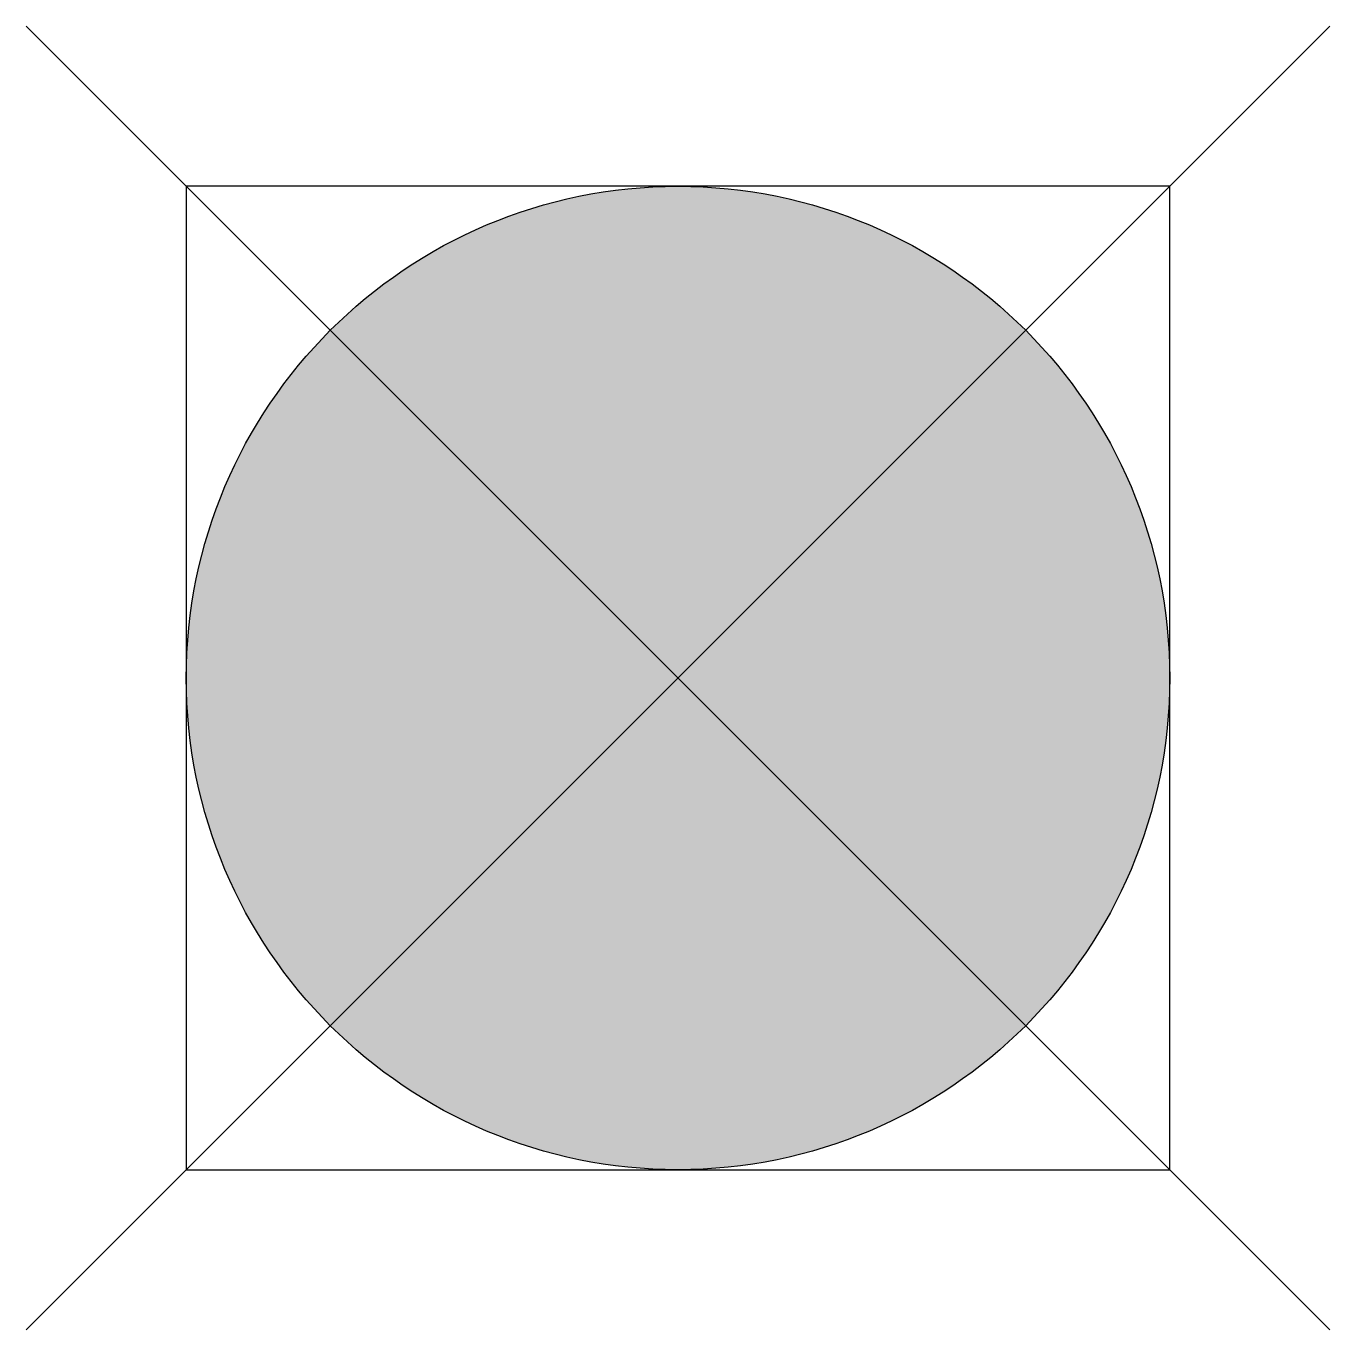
# Model space of a CAD drawing. Extents: x -2.65 to 2.65, y -2.65 to 2.65.
import ezdxf

# ---------------------------------------------------------------- set-up
doc = ezdxf.new("R2010")
doc.units = 0
doc.header["$LTSCALE"] = 0.2

msp = doc.modelspace()

# ---------------------------------------------------------------- hatches: boundary and pattern name
h = msp.add_hatch(color=256)
h.dxf.hatch_style = 1
h.paths.add_polyline_path([(-2, 0, 1), (2, 0, 1)])

# ---------------------------------------------------------------- linework, layer by layer
for p, q in [((-2.6517, -2.6517), (2.6517, 2.6517)), ((2.6517, -2.6517), (-2.6517, 2.6517))]:
    msp.add_line(p, q)
msp.add_lwpolyline([(-2, -2), (2, -2), (2, 2), (-2, 2)], close=True)
msp.add_circle((0, 0), 2)

doc.saveas('drawing.dxf')
